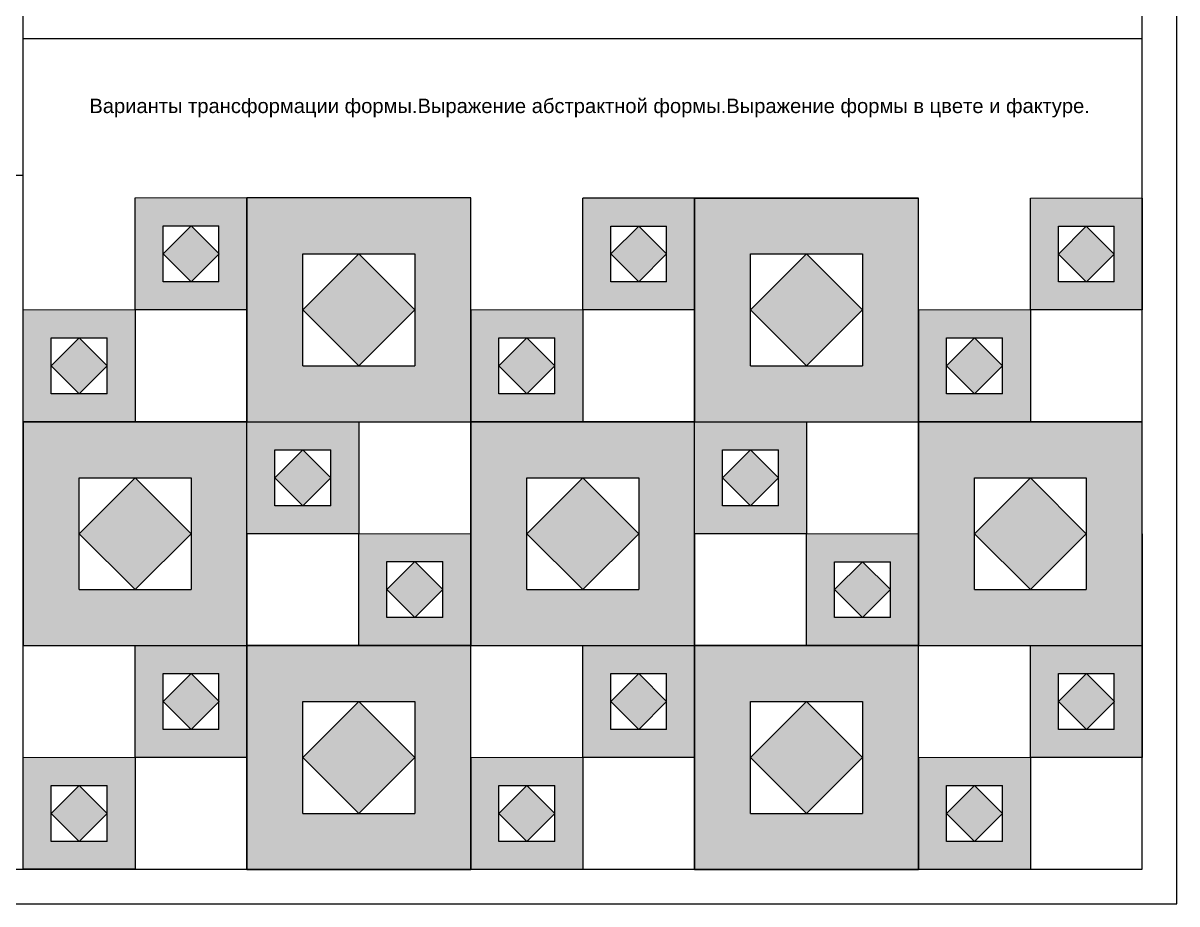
# Model space of a CAD drawing. Header units: inches. Extents: x 196544 to 276544, y -57551 to 2449.
# Drawn here: x 236542 to 276544, y -57551 to -27004 of the extents above; entities that cross this region are included whole.
import ezdxf

# ---------------------------------------------------------------- set-up
doc = ezdxf.new("R2010")
doc.units = ezdxf.units.IN
doc.header["$LTSCALE"] = 15
doc.header["$MEASUREMENT"] = 0
doc.styles.get("Standard").update_dxf_attribs({"font": 'arial.ttf'})

# ---------------------------------------------------------------- blocks, each defined once
blk = doc.blocks.new('element konstruktr.')
at = {"true_color": 0x5e67af}
h = blk.add_hatch(color=165, dxfattribs=at)
h.dxf.hatch_style = 1
h.paths.add_polyline_path([(266647, -39552), (266647, -45551), (272647, -45551), (272647, -39552)])
h.paths.add_polyline_path([(271147, -41052), (271147, -44051), (268147, -44051), (268147, -41052)], flags=16)
at = {"true_color": 0x9898cc}
h = blk.add_hatch(color=253, dxfattribs=at)
h.dxf.hatch_style = 1
h.paths.add_polyline_path([(271147, -42552), (269647, -41052), (268147, -42552), (269647, -44051)])
for p, q in [((266647, -45551), (266647, -39552)), ((272647, -39551), (272647, -45551)), ((268147, -44051), (268147, -41052)), ((268147, -41052), (271147, -41052)), ((268147, -42552), (269647, -41052)), ((269647, -41052), (271148, -42552)), ((271147, -44051), (271147, -41052)), ((269647, -44051), (268147, -42552)), ((271148, -42552), (269648, -44052)), ((268147, -44051), (268147, -44051)), ((271147, -44051), (268147, -44051)), ((272647, -45551), (266647, -45551))]:
    blk.add_line(p, q)
at = {"lineweight": 5}
blk.add_line((266647, -39552), (272647, -39552), dxfattribs=at)

msp = doc.modelspace()

# ---------------------------------------------------------------- hatches: boundary and pattern name
at = {"true_color": 0x9898cc}
h = msp.add_hatch(color=253, dxfattribs=at)
h.dxf.hatch_style = 1
h.paths.add_polyline_path([(244303.8, -33070.1), (244303.8, -40830.2), (252063.8, -40830.2), (252063.8, -33070.1)])
h.paths.add_polyline_path([(250123.8, -35010.1), (250123.8, -38890.2), (246243.8, -38890.2), (246243.8, -35010.1)], flags=16)
h = msp.add_hatch(color=253, dxfattribs=at)
h.dxf.hatch_style = 1
h.paths.add_polyline_path([(259823.3, -33071.3), (259823.3, -40831.4), (267583.4, -40831.4), (267583.4, -33071.3)])
h.paths.add_polyline_path([(265643.4, -35011.3), (265643.4, -38891.3), (261763.3, -38891.3), (261763.3, -35011.3)], flags=16)
at = {"true_color": 0x5e67af}
h = msp.add_hatch(color=165, dxfattribs=at)
h.dxf.hatch_style = 1
h.paths.add_polyline_path([(248183.8, -35010.1), (246243.8, -36950.1), (248183.8, -38890.2), (250123.8, -36950.1)])
h = msp.add_hatch(color=165, dxfattribs=at)
h.dxf.hatch_style = 1
h.paths.add_polyline_path([(263703.4, -35011.3), (261763.3, -36951.3), (263703.4, -38891.3), (265643.4, -36951.3)])
at = {"true_color": 0x9898cc}
h = msp.add_hatch(color=253, dxfattribs=at)
h.dxf.hatch_style = 1
h.paths.add_polyline_path([(236543.7, -40831.4), (236543.7, -48591.4), (244303.8, -48591.4), (244303.8, -40831.4)])
h.paths.add_polyline_path([(242363.8, -42771.4), (242363.8, -46651.4), (238483.7, -46651.4), (238483.7, -42771.4)], flags=16)
h = msp.add_hatch(color=253, dxfattribs=at)
h.dxf.hatch_style = 1
h.paths.add_polyline_path([(252063.8, -40831.4), (252063.8, -48591.4), (259823.9, -48591.4), (259823.9, -40831.4)])
h.paths.add_polyline_path([(257883.9, -42771.4), (257883.9, -46651.4), (254003.9, -46651.4), (254003.9, -42771.4)], flags=16)
h = msp.add_hatch(color=253, dxfattribs=at)
h.dxf.hatch_style = 1
h.paths.add_polyline_path([(267583.4, -40832), (267583.4, -48592), (275343.5, -48592), (275343.5, -40832)])
h.paths.add_polyline_path([(273403.5, -42772), (273403.5, -46652), (269523.4, -46652), (269523.4, -42772)], flags=16)
at = {"true_color": 0x5e67af}
h = msp.add_hatch(color=165, dxfattribs=at)
h.dxf.hatch_style = 1
h.paths.add_polyline_path([(240423.7, -42771.4), (238483.7, -44711.4), (240423.7, -46651.4), (242363.8, -44711.4)])
h = msp.add_hatch(color=165, dxfattribs=at)
h.dxf.hatch_style = 1
h.paths.add_polyline_path([(255943.9, -42771.4), (254003.9, -44711.4), (255943.9, -46651.4), (257883.9, -44711.4)])
h = msp.add_hatch(color=165, dxfattribs=at)
h.dxf.hatch_style = 1
h.paths.add_polyline_path([(271463.4, -42772), (269523.4, -44712), (271463.4, -46652), (273403.5, -44712)])
at = {"true_color": 0x9898cc}
h = msp.add_hatch(color=253, dxfattribs=at)
h.dxf.hatch_style = 1
h.paths.add_polyline_path([(244303.8, -48592.6), (244303.8, -56352.7), (252063.8, -56352.7), (252063.8, -48592.6)])
h.paths.add_polyline_path([(250123.8, -50532.6), (250123.8, -54412.7), (246243.8, -54412.7), (246243.8, -50532.6)], flags=16)
h = msp.add_hatch(color=253, dxfattribs=at)
h.dxf.hatch_style = 1
h.paths.add_polyline_path([(259823.9, -48593.2), (259823.9, -56353.3), (267584, -56353.3), (267584, -48593.2)])
h.paths.add_polyline_path([(265644, -50533.2), (265644, -54413.3), (261763.9, -54413.3), (261763.9, -50533.2)], flags=16)
at = {"true_color": 0x5e67af}
h = msp.add_hatch(color=165, dxfattribs=at)
h.dxf.hatch_style = 1
h.paths.add_polyline_path([(248183.8, -50532.6), (246243.8, -52472.7), (248183.8, -54412.7), (250123.8, -52472.7)])
h = msp.add_hatch(color=165, dxfattribs=at)
h.dxf.hatch_style = 1
h.paths.add_polyline_path([(263704, -50533.2), (261763.9, -52473.3), (263704, -54413.3), (265644, -52473.3)])

# ---------------------------------------------------------------- linework, layer by layer
for p, q in [((236544.3, -56350.9), (236544.3, 1249.1)), ((275344.3, -27550.9), (236544.3, -27550.9)), ((276544.3, -27550.9), (276544.3, -27550.9)), ((252063.8, -33070.1), (244303.8, -33069.5)), ((244303.8, -40830.2), (244303.8, -33070.1)), ((252063.8, -36949.8), (252063.8, -33070.1)), ((255945, -33070.1), (265646, -33070.1)), ((259823.3, -33070.7), (267583.4, -33070.7)), ((259823.3, -40831.4), (259823.3, -33071.3)), ((267583.4, -36951), (267583.4, -33071.3)), ((246243.8, -38890.2), (246243.8, -35010.1)), ((246243.8, -36950.1), (248183.8, -35010.1)), ((246243.8, -35010.1), (250123.8, -35010.1)), ((248183.8, -35010.1), (250123.8, -36950.1)), ((250123.8, -35010.1), (250123.8, -38890.1)), ((261763.3, -38891.3), (261763.3, -35011.3)), ((261763.3, -36951.3), (263703.4, -35011.3)), ((261763.3, -35011.3), (265643.4, -35011.3)), ((263703.4, -35011.3), (265643.4, -36951.3)), ((265643.4, -35011.3), (265643.4, -38891.3)), ((244303.8, -40830.8), (244303.8, -36950.1)), ((248183.8, -38890.2), (246243.8, -36950.1)), ((250123.8, -36950.1), (248183.8, -38890.2)), ((252063.8, -36950.1), (252064.1, -40830.2)), ((252063.8, -36951), (252063.8, -40830.8)), ((259823.3, -40832), (259823.3, -36951.3)), ((263703.4, -38891.3), (261763.3, -36951.3)), ((265643.4, -36951.3), (263703.4, -38891.3)), ((267583.4, -36952.2), (267583.4, -40832)), ((246243.8, -38890.2), (250123.8, -38890.1)), ((261763.3, -38891.3), (265643.4, -38891.3)), ((236543.7, -40830.8), (244303.8, -40830.8)), ((236543.7, -48591.4), (236543.7, -40831.4)), ((244303.8, -40830.8), (252063.8, -40830.8)), ((244303.8, -44711.1), (244303.8, -40831.4)), ((252063.8, -40830.8), (259823.9, -40830.8)), ((252063.8, -48591.4), (252063.8, -40831.4)), ((259823.3, -40832), (267583.4, -40832)), ((259823.9, -44711.1), (259823.9, -40831.4)), ((267583.4, -40831.4), (275343.5, -40831.4)), ((267583.4, -48592), (267583.4, -40832)), ((275343.5, -44711.7), (275343.5, -40832)), ((238483.7, -46651.4), (238483.7, -42771.4)), ((238483.7, -44711.4), (240423.7, -42771.4)), ((238483.7, -42771.4), (242363.7, -42771.4)), ((240423.7, -42771.4), (242363.8, -44711.4)), ((242363.7, -42771.4), (242363.7, -46651.4)), ((254003.9, -46651.4), (254003.9, -42771.4)), ((254003.9, -44711.4), (255943.9, -42771.4)), ((254003.9, -42771.4), (257883.9, -42771.4)), ((255943.9, -42771.4), (257883.9, -44711.4)), ((257883.9, -42771.4), (257883.9, -46651.4)), ((269523.4, -46652), (269523.4, -42772)), ((269523.4, -44712), (271463.4, -42772)), ((269523.4, -42772), (273403.4, -42772)), ((271463.4, -42772), (273403.5, -44712)), ((273403.4, -42772), (273403.4, -46652)), ((236543.7, -48592), (236543.7, -44711.4)), ((240423.7, -46651.4), (238483.7, -44711.4)), ((242363.8, -44711.4), (240423.7, -46651.4)), ((244303.8, -44712.3), (244303.8, -48592)), ((252063.8, -48592), (252063.8, -44711.4)), ((255943.9, -46651.4), (254003.9, -44711.4)), ((257883.9, -44711.4), (255943.9, -46651.4)), ((259823.9, -44712.3), (259823.9, -48592)), ((267583.4, -48592.6), (267583.4, -44712)), ((271463.4, -46652), (269523.4, -44712)), ((273403.5, -44712), (271463.4, -46652)), ((275343.5, -44712.9), (275343.5, -48592.6)), ((238483.7, -46651.4), (242363.7, -46651.4)), ((254003.9, -46651.4), (257883.9, -46651.4)), ((269523.4, -46652), (273403.4, -46652)), ((236543.7, -48592), (244303.8, -48592)), ((244303.8, -48592), (252063.8, -48592)), ((244303.8, -56352.7), (244303.8, -48592.6)), ((252063.8, -48592), (259823.9, -48592)), ((252063.8, -52472.4), (252063.8, -48592.6)), ((259823.9, -48592.6), (267584, -48592.6)), ((259823.9, -56353.3), (259823.9, -48593.2)), ((267583.4, -48592.6), (275343.5, -48592.6)), ((267584, -52473), (267584, -48593.2)), ((246243.8, -54412.7), (246243.8, -50532.6)), ((246243.8, -52472.7), (248183.8, -50532.6)), ((246243.8, -50532.6), (250123.8, -50532.6)), ((248183.8, -50532.6), (250123.8, -52472.7)), ((250123.8, -50532.6), (250123.8, -54412.6)), ((261763.9, -54413.3), (261763.9, -50533.2)), ((261763.9, -52473.3), (263704, -50533.2)), ((261763.9, -50533.2), (265644, -50533.2)), ((263704, -50533.2), (265644, -52473.3)), ((265644, -50533.2), (265644, -54413.2)), ((244303.8, -56353.3), (244303.8, -52472.7)), ((248183.8, -54412.7), (246243.8, -52472.7)), ((250123.8, -52472.7), (248183.8, -54412.7)), ((252063.8, -52473.5), (252063.8, -56353.3)), ((259823.9, -56353.9), (259823.9, -52473.3)), ((263704, -54413.3), (261763.9, -52473.3)), ((265644, -52473.3), (263704, -54413.3)), ((267584, -52474.1), (267584, -56353.9)), ((246243.8, -54412.7), (250123.8, -54412.6)), ((261763.9, -54413.3), (265644, -54413.2)), ((244303.8, -56353.3), (252063.8, -56353.3)), ((259823.9, -56353.9), (267584, -56353.9))]:
    msp.add_line(p, q)
at = {"color": 18, "ltscale": 2, "true_color": 0x000000}
msp.add_line((197745.7, -32280.1), (236544.3, -32280.1), dxfattribs=at)
msp.add_lwpolyline([(276544.3, -57550.9), (276544.3, 2449.1), (196544.3, 2449.1), (196544.3, -57550.9)], close=True)
at = {"color": 252, "true_color": 0x939598}
msp.add_lwpolyline([(275344.3, -56350.9), (275344.3, 1249.1), (197744.3, 1249.1), (197744.3, -56350.9)], close=True, dxfattribs=at)
at = {"color": 9}
for points in [[(244303.8, -40830.2), (252063.8, -40830.2), (252063.8, -33070.1), (244303.8, -33070.1)], [(259823.3, -40831.4), (267583.4, -40831.4), (267583.4, -33071.3), (259823.3, -33071.3)], [(236543.7, -48591.4), (244303.8, -48591.4), (244303.8, -40831.4), (236543.7, -40831.4)], [(252063.8, -48591.4), (259823.9, -48591.4), (259823.9, -40831.4), (252063.8, -40831.4)], [(267583.4, -48592), (275343.5, -48592), (275343.5, -40832), (267583.4, -40832)], [(244303.8, -56352.7), (252063.8, -56352.7), (252063.8, -48592.6), (244303.8, -48592.6)], [(259823.9, -56353.3), (267584, -56353.3), (267584, -48593.2), (259823.9, -48593.2)]]:
    msp.add_lwpolyline(points, close=True, dxfattribs=at)

# ---------------------------------------------------------------- block references
at = {"xscale": 0.6466727569603639, "yscale": 0.6466727569603639, "zscale": 0.6466727569603639}
for p in [(67990.7, -7493), (83510.2, -7494.2), (99029.8, -7495.4), (64110.9, -11372.7), (79630.5, -11373.9), (95150, -11375.1), (71870.4, -15254.3), (87389.9, -15255.5), (75750.1, -19134), (91269.7, -19135.2), (67990.7, -23014.3), (83510.2, -23017.3), (99030.4, -23017.3), (64110.9, -26894.1), (79630.5, -26897.1), (95150.6, -26897.1)]:
    msp.add_blockref('element konstruktr.', p, dxfattribs=at)

# ---------------------------------------------------------------- texts
at = {"insert": (238840, -29625.3), "char_height": 500, "attachment_point": 1}
msp.add_mtext_dynamic_manual_height_columns('Варианты трансформации формы.Выражение абстрактной формы.Выражение формы в цвете и фактуре.', width=36504.286, gutter_width=1, heights=[0], dxfattribs=at)

doc.saveas('drawing.dxf')
